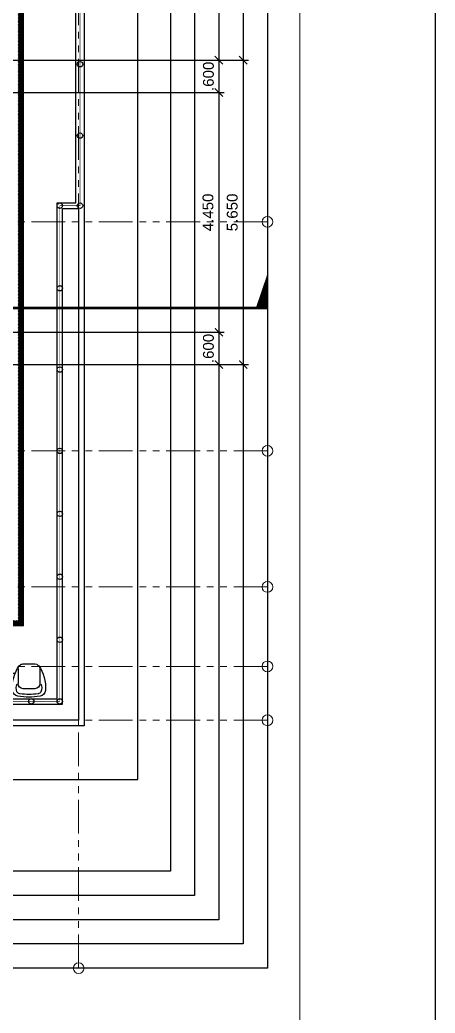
# Model space of a CAD drawing. Header units: metres. Extents: x -12400 to 1, y 0 to 106422.
# Drawn here: x -11950.8 to -11943.1, y 106383.14 to 106401.57 of the extents above; entities that cross this region are included whole.
import ezdxf

# ---------------------------------------------------------------- set-up
doc = ezdxf.new("R2010")
doc.units = ezdxf.units.M
doc.header["$PDMODE"] = 35
for name, pattern in [('CENTER', [2, 1.25, -0.25, 0.25, -0.25]), ('HIDDEN2', [4.762499999999999, 3.175, -1.5875]), ('PHANTOM2', [1.25, 0.625, -0.125, 0.125, -0.125, 0.125, -0.125])]:
    doc.linetypes.add(name, pattern=pattern)
for name, color, linetype, lineweight in [('0.1', 1, 'Continuous', 9), ('A-DIM-100', 8, 'Continuous', 0), ('DIM 001', 251, 'Continuous', 13), ('TBLOCK-BORDER-OUTSIDE', 240, 'Continuous', 0), ('W', 140, 'Continuous', 80)]:
    doc.layers.add(name, color=color, linetype=linetype, lineweight=lineweight)
for name, color, linetype in [('A_ELEV_TARGET', 1, 'Continuous'), ('AR-HIDDEN LINES', 8, 'HIDDEN2'), ('NOITHAT', 21, 'Continuous')]:
    doc.layers.add(name, color=color, linetype=linetype)
doc.layers.add('GUIDELINES', color=206, linetype='Continuous', plot=False)
doc.styles.add('DIMTXT-100', font='arial.ttf')
doc.styles.add('swis721', font='swiss.ttf')
doc.dimstyles.new('D-100', dxfattribs={"dimtxt": 0.2, "dimasz": 0.15, "dimexe": 0.1, "dimexo": 0.1, "dimgap": 0.1, "dimtad": 1, "dimdec": 3, "dimzin": 4, "dimdsep": 46, "dimtxsty": 'DIMTXT-100', "dimblk": 'ARCHTICK', "dimcen": 0.2, "dimdle": 0.1, "dimclrd": 8, "dimclre": 8, "dimclrt": 2, "dimadec": 0, "dimazin": 1, "dimtfac": 1, "dimtdec": 3, "dimtofl": 0, "dimtmove": 2, "dimatfit": 3, "dimfxl": 1, "dimarcsym": 0})
doc.dimstyles.new('DIM 200', dxfattribs={"dimtxt": 200, "dimasz": 1, "dimexe": 0, "dimexo": 40, "dimgap": 50, "dimtad": 1, "dimtoh": 1, "dimdec": 0, "dimlfac": 2, "dimtxsty": 'swis721', "dimblk": 'CIR', "dimcen": 0, "dimclrd": 155, "dimclre": 155, "dimclrt": 4, "dimadec": 0, "dimazin": 0, "dimtfac": 1, "dimtdec": 0, "dimtix": 1, "dimtmove": 1, "dimatfit": 3, "dimldrblk": 'CIR', "dimfxl": 0, "dimarcsym": 0})

# ---------------------------------------------------------------- blocks, each defined once
blk = doc.blocks.new('CIR')
at = {"color": 4}
blk.add_circle((0, 0), 50, dxfattribs=at)
blk = doc.blocks.new('A$C0D18438D')
at = {"layer": 'AR-HIDDEN LINES', "linetype": 'Continuous'}
for p, q in [((612.7612741548655, 368.9116784949874), (687.1157174880391, 368.9116784949983)), ((1298.470864600618, 368.9116784949983), (1372.825307933792, 368.9116784950093)), ((1984.180455046393, 368.9116784950056), (2058.534898379563, 368.9116784950165)), ((2664.663364473272, 368.9116784949983), (2744.244488825527, 368.9116784950093)), ((107.0837005985741, 89.99999637887231), (107.0837005985813, 360.967539209465)), ((507.0837005985777, 89.99999637887959), (507.0837005985632, 360.967539209465)), ((792.7932910443451, 89.99999637887959), (792.7932910443342, 360.9675392094723)), ((1192.793291044349, 89.99999637888686), (1192.793291044341, 360.9675392094759)), ((1478.502881490102, 89.9999963788905), (1478.502881490087, 360.9675392094796)), ((1878.502881490094, 89.99999637888686), (1878.502881490091, 360.9675392094869)), ((2164.212471935854, 89.99999637890141), (2164.21247193584, 360.9675392094905)), ((2564.212471935847, 89.99999637889414), (2564.212471935847, 360.9675392094941)), ((2849.922062381567, 89.99999637887231), (2849.922062381585, 360.9675392094687)), ((3249.922062381564, 89.99999637886503), (3249.922062381578, 360.9675392094432)), ((562.0695348775917, 168.9116784949947), (737.8074567653312, 168.9116784949947)), ((1247.779125323344, 168.911678495002), (1423.517047211084, 168.9116784950056)), ((1933.488715769097, 168.9116784950129), (2109.226637656837, 168.9116784950165)), ((2613.971625195976, 168.9116784950056), (2794.936228102815, 168.911678495002)), ((417.0837005985813, -3.621124051278457e-06), (197.0837005985741, -3.621124051278457e-06)), ((882.7932910443487, -3.621116775320843e-06), (1102.793291044341, -3.621124051278457e-06)), ((1788.502881490094, -3.621113137342036e-06), (1568.502881490102, -3.621105861384422e-06)), ((2254.212471935854, -3.621098585426807e-06), (2474.212471935847, -3.621105861384422e-06)), ((2939.922062381556, -3.621138603193685e-06), (3159.922062381564, -3.621134965214878e-06))]:
    blk.add_line(p, q, dxfattribs=at)
for centre, radius, start, end in [((119.5505167129086, 481.4493086506918), 120, 98.482619865771, 175.039204697193), ((147.4307232721076, 485.2924278778955), 70, 97.21421954530334, 154.6148518111434), ((307.0837005985741, -775.9736012727371), 1391.330432837436, 81.51738013402283, 98.482619865771), ((307.0837005985741, -775.9736012727371), 1341.330432837436, 82.78578045448988, 97.21421954530334), ((466.7366779250042, 485.2924278778955), 70, 25.38514818913428, 82.78578045448988), ((494.6168844842396, 481.4493086506955), 120, 4.960795302599363, 81.51738013402283), ((805.2601071586396, 481.4493086507064), 120, 98.482619865771, 175.039204697193), ((833.1403137178786, 485.2924278778992), 70, 97.21421954530334, 154.6148518111434), ((992.7932910443415, -775.9736012727335), 1391.330432837436, 81.51738013402283, 98.482619865771), ((992.7932910443415, -775.9736012727335), 1341.330432837436, 82.78578045448988, 97.21421954530334), ((1152.446268370775, 485.2924278779028), 70, 25.38514818913428, 82.78578045448988), ((1180.326474930003, 481.44930865071), 120, 4.960795302599363, 81.51738013402283), ((1490.969697604414, 481.44930865071), 120, 98.482619865771, 175.039204697193), ((1518.849904163646, 485.2924278779028), 70, 97.21421954530334, 154.6148518111434), ((1678.502881490102, -775.973601272719), 1391.330432837436, 81.51738013402283, 98.482619865771), ((1678.502881490102, -775.973601272719), 1341.330432837436, 82.78578045448988, 97.21421954530334), ((1838.155858816535, 485.2924278779174), 70, 25.38514818913428, 82.78578045448988), ((1866.036065375745, 481.4493086507136), 120, 4.960795302599363, 81.51738013402283), ((2176.679288050185, 481.4493086507173), 120, 98.482619865771, 175.039204697193), ((2204.559494609381, 485.2924278779137), 70, 97.21421954530334, 154.6148518111434), ((2364.212471935847, -775.9736012727153), 1391.330432837436, 81.51738013402283, 98.482619865771), ((2364.212471935847, -775.9736012727153), 1341.330432837436, 82.78578045448988, 97.21421954530334), ((2523.865449262281, 485.292427877921), 70, 25.38514818913428, 82.78578045448988), ((2551.745655821509, 481.4493086507282), 120, 4.960795302599363, 81.51738013402283), ((2862.388878495927, 481.4493086506918), 120, 98.482619865771, 175.039204697193), ((2890.269085055137, 485.2924278779028), 70, 97.21421954530334, 154.6148518111434), ((3049.922062381531, -775.9736012727371), 1391.330432837436, 81.51738013402283, 98.482619865771), ((3049.922062381531, -775.9736012727371), 1341.330432837436, 82.78578045448988, 97.21421954530334), ((3209.575039708026, 485.2924278778773), 70, 25.38514818913428, 82.78578045448988), ((3237.455246267265, 481.4493086506773), 120, 4.960795302599363, 81.51738013402283), ((695.1095981692924, 438.3127248881865), 697.1664156384337, 175.5977297233679, 215.8637338349652), ((254.8425075129671, 447.1328982290579), 183.764567270592, 158.2254021633016, 205.3437752873169), ((207.0837005985522, 360.9675392094505), 100, 95.02653217703043, 179.9999999997916), ((307.0837005985741, -775.9736012727371), 1241.330432837436, 84.97346782296955, 95.02653217703043), ((407.0837005985595, 360.9675392094468), 100, 359.9999999997916, 84.97346782296955), ((-80.94219697215158, 438.3127248881719), 697.1664156384337, 324.1362661650348, 4.402270277063763), ((359.3248936841701, 447.1328982290579), 183.764567270592, 334.6562247124055, 21.77459783650486), ((1380.819188615042, 438.3127248881901), 697.1664156384337, 175.5977297233679, 215.8637338349652), ((940.5520979587018, 447.1328982290652), 183.764567270592, 158.2254021633016, 205.3437752873169), ((892.7932910443233, 360.9675392094578), 100, 95.02653217703043, 179.9999999997916), ((992.7932910443415, -775.9736012727335), 1241.330432837436, 84.97346782296955, 95.02653217703043), ((1092.793291044334, 360.9675392094541), 100, 359.9999999997916, 84.97346782296955), ((604.7673934736158, 438.3127248881792), 697.1664156384337, 324.1362661650348, 4.402270277063763), ((1045.034484129941, 447.1328982290652), 183.764567270592, 334.6562247124055, 21.77459783650486), ((2066.528779060798, 438.312724888201), 697.1664156384337, 175.5977297233679, 215.8637338349652), ((1626.261688404473, 447.1328982290725), 183.764567270592, 158.2254021633016, 205.3437752873169), ((1578.502881490094, 360.9675392094614), 100, 95.02653217703043, 179.9999999997916), ((1678.502881490102, -775.973601272719), 1241.330432837436, 84.97346782296955, 95.02653217703043), ((1778.502881490091, 360.9675392094723), 100, 359.9999999997916, 84.97346782296955), ((1290.476983919354, 438.3127248881901), 697.1664156384337, 324.1362661650348, 4.402270277063763), ((1730.744074575676, 447.1328982290761), 183.764567270592, 334.6562247124055, 21.77459783650486), ((2752.238369506569, 438.3127248882083), 697.1664156384337, 175.5977297233679, 215.8637338349652), ((2311.971278850244, 447.1328982290797), 183.764567270592, 158.2254021633016, 205.3437752873169), ((2264.212471935829, 360.9675392094759), 100, 95.02653217703043, 179.9999999997916), ((2364.212471935847, -775.9736012727153), 1241.330432837436, 84.97346782296955, 95.02653217703043), ((2464.212471935829, 360.9675392094832), 100, 359.9999999997916, 84.97346782296955), ((1976.186574365121, 438.3127248881938), 697.1664156384337, 324.1362661650348, 4.402270277063763), ((2416.453665021447, 447.1328982290834), 183.764567270592, 334.6562247124055, 21.77459783650486), ((3437.947959952318, 438.3127248881501), 697.1664156384337, 175.5977297233679, 215.8637338349652), ((2997.680869295986, 447.1328982290579), 183.764567270592, 158.2254021633016, 205.3437752873169), ((2949.922062381582, 360.9675392094396), 100, 95.02653217703043, 179.9999999997916), ((3049.922062381531, -775.9736012727371), 1241.330432837436, 84.97346782296955, 95.02653217703043), ((3149.922062381571, 360.9675392094432), 100, 359.9999999997916, 84.97346782296955), ((2661.896164810874, 438.3127248881829), 697.1664156384337, 324.1362661650348, 4.402270277063763), ((3102.163255467196, 447.132898229047), 183.764567270592, 334.6562247124055, 21.77459783650486), ((197.0837005985595, 89.99999637885412), 90, 179.9999999997916, 270.0000000002084), ((417.0837005985668, 89.99999637885412), 90, 270.0000000002084, 359.9999999997916), ((882.7932910443342, 89.99999637885776), 90, 179.9999999997916, 270.0000000002084), ((1102.793291044327, 89.99999637886867), 90, 270.0000000002084, 359.9999999997916), ((1568.502881490094, 89.99999637887595), 90, 179.9999999997916, 270.0000000002084), ((1788.502881490098, 89.99999637887595), 90, 270.0000000002084, 359.9999999997916), ((2254.21247193584, 89.99999637887595), 90, 179.9999999997916, 270.0000000002084), ((2474.212471935833, 89.99999637888686), 90, 270.0000000002084, 359.9999999997916), ((2939.922062381556, 89.99999637885048), 90, 179.9999999997916, 270.0000000002084), ((3159.922062381571, 89.9999963788432), 90, 270.0000000002084, 359.9999999997916)]:
    blk.add_arc(centre, radius, start, end, dxfattribs=at)
blk = doc.blocks.new('FP_ROOFPLAN')
at = {"layer": 'AR-HIDDEN LINES'}
h = blk.add_hatch(dxfattribs=at)
h.set_pattern_fill('ANSI31', color=155, scale=0.15)
h.set_pattern_definition([(45, (-1778.118195197185, 422.8638645163301), (-0.01325825214724777, 0.01325825214724777), [])])
h.paths.add_polyline_path([(25.97748595194389, 17.74999999998545), (17.37748595201629, 17.74999999998545), (17.37748595209268, 2.949999999982538), (25.97748595202211, 2.949999999982538)], flags=16)
h.paths.add_polyline_path([(26.07748595194425, 17.84999999997672), (17.2774859520141, 17.84999999997672), (17.27748595209414, 2.849999999976717), (26.07748595202247, 2.849999999976717)])
at = {"color": 8}
blk.add_lwpolyline([(10.20000000000073, 20.69999999998254), (0, 20.69999999998254), (0, 0), (11.20000000000073, 0), (11.20000000000073, 1), (16.99999999999636, 1), (16.99999999999636, 0), (28.19999999999891, 0), (28.19999999999891, 20.69999999998254), (18.00000000001819, 20.69999999998254)], dxfattribs=at)
at = {"color": 155, "linetype": 'HIDDEN2', "ltscale": 0.05}
blk.add_lwpolyline([(18.40000000001783, 19.62500000005821, 0.01, 0.01, 0), (27.12499999998181, 19.62500000005821, 0.01, 0.01, 0), (27.12499999998181, 10.65000000005239, 0.01, 0.01, 0), (26.75000000001637, 10.65000000005239, 0.01, 0.01, 0), (26.75000000001819, 1.450000000055297, 0.01, 0.01, 0), (18.07500000000073, 1.44999999992433, 0.01, 0.01, 0), (18.07500000000073, 2.100000000122236, 0.01, 0.01, 0), (17.19999999999345, 2.100000000122236, 0, 0, 0)], format="xyseb", dxfattribs=at)
at = {"color": 1}
blk.add_lwpolyline([(18.40000000001783, 19.69999999998254), (27.19999999999891, 19.69999999998254), (27.19999999999891, 1), (18.00000000088039, 1), (18.00000000088039, 2.000000000087311), (17.20000000087384, 2.000000000087311)], dxfattribs=at)
at = {"color": 155}
for points in [[(27.19999999999891, 19.69999999998254), (27.19999999999891, 1), (18, 1)], [(17.20000000087384, 2.150000000081491), (18.15000000087457, 2.150000000081491), (18.15000000088185, 1.499999999985448), (26.70000000000073, 1.499999999985448), (26.69999999999891, 10.69999999998254), (27.05000000000473, 10.69999999998254), (27.05000000000473, 14.24999999998545), (26.69999999999891, 14.24999999998545), (26.69999999999891, 14.94999999998254), (27.05000000000473, 14.94999999998254), (27.05000000000473, 18.99999999998545)]]:
    blk.add_lwpolyline(points, dxfattribs=at)
blk.add_lwpolyline([(27.09999999999854, 1.100000000107684), (18.10000000000036, 1.100000000107684), (18.10000000000036, 1.400000000081491), (26.80000000000109, 1.399999999979627), (26.80000000000109, 10.59999999997672), (27.09999999999854, 10.59999999997672)], close=True, dxfattribs=at)
for centre in [(27.12499999997999, 13.27500000002328), (27.12499999998181, 11.95000000004075), (26.75000000001637, 10.65000000005239), (27.12499999998181, 10.65000000005239), (26.75000000001637, 9.11666666669771), (26.75000000001637, 7.608333333322662), (26.75000000000182, 6.100000000005821), (26.75000000003456, 4.931249999994179), (26.75000000005275, 3.762500000011642), (26.75000000006912, 2.593750000029104), (26.21999999998479, 1.450000000026193), (26.75000000001819, 1.450000000055297)]:
    blk.add_circle(centre, 0.05, dxfattribs=at)
at = {"layer": '0.1', "color": 155}
blk.add_lwpolyline([(26.07748595194425, 17.84999999997672), (17.2774859520141, 17.84999999997672), (17.27748595209414, 2.849999999976717), (26.07748595202247, 2.849999999976717)], close=True, dxfattribs=at)
at = {"layer": 'NOITHAT', "color": 155, "linetype": 'Continuous', "xscale": -0.001, "yscale": 0.001, "zscale": 0.001, "rotation": 180}
blk.add_blockref('A$C0D18438D', (23.12870347454373, 2.146048177877674), dxfattribs=at)
blk = doc.blocks.new('_ArchTick')
at = {"color": 0, "linetype": 'ByBlock', "const_width": 0.15}
blk.add_lwpolyline([(-0.5, -0.5), (0.5, 0.5)], dxfattribs=at)
blk = doc.blocks.new('*D569')
at = {"layer": 'DEFPOINTS', "color": 0, "transparency": 16777216}
for p in [(-11959.31296792572, 106400.8202236537), (-11959.31296792572, 106395.1702236537), (-11946.66296792572, 106395.1702236537)]:
    blk.add_point(p, dxfattribs=at)
at = {"layer": 'DIM 001', "color": 8, "lineweight": -2, "transparency": 16777216}
for p, q in [((-11959.21296792572, 106400.8202236537), (-11946.56296792572, 106400.8202236537)), ((-11946.66296792572, 106400.9202236537), (-11946.66296792572, 106395.0702236537)), ((-11959.21296792572, 106395.1702236537), (-11946.56296792572, 106395.1702236537))]:
    blk.add_line(p, q, dxfattribs=at)
at = {"layer": 'DIM 001', "color": 8, "lineweight": -2, "transparency": 16777216, "xscale": 0.15, "yscale": 0.15, "zscale": 0.15}
for p, rotation in [((-11946.66296792572, 106400.8202236537), 90), ((-11946.66296792572, 106395.1702236537), 270)]:
    blk.add_blockref('_ArchTick', p, dxfattribs=dict(at, rotation=rotation))
at = {"layer": 'DIM 001', "color": 2, "transparency": 16777216, "insert": (-11946.86508252323, 106397.9952236537), "char_height": 0.2, "attachment_point": 5, "rotation": 90, "style": 'DIMTXT-100'}
blk.add_mtext('5.650', dxfattribs=at)
blk = doc.blocks.new('*D570')
at = {"layer": 'DEFPOINTS', "color": 0, "transparency": 16777216}
for p in [(-11959.31296792572, 106400.8202236537), (-11959.91296792572, 106400.2202236536), (-11947.11296792573, 106400.2202236536)]:
    blk.add_point(p, dxfattribs=at)
at = {"layer": 'DIM 001', "color": 8, "lineweight": -2, "transparency": 16777216}
for p, q in [((-11959.21296792572, 106400.8202236537), (-11947.01296792573, 106400.8202236537)), ((-11947.11296792573, 106400.9202236537), (-11947.11296792573, 106400.1202236536)), ((-11959.81296792572, 106400.2202236536), (-11947.01296792573, 106400.2202236536))]:
    blk.add_line(p, q, dxfattribs=at)
at = {"layer": 'DIM 001', "color": 8, "lineweight": -2, "transparency": 16777216, "xscale": 0.15, "yscale": 0.15, "zscale": 0.15}
for p, rotation in [((-11947.11296792573, 106400.8202236537), 90), ((-11947.11296792573, 106400.2202236536), 270)]:
    blk.add_blockref('_ArchTick', p, dxfattribs=dict(at, rotation=rotation))
at = {"layer": 'DIM 001', "color": 2, "transparency": 16777216, "insert": (-11947.30662413305, 106400.5202236536), "char_height": 0.2, "attachment_point": 5, "rotation": 90, "style": 'DIMTXT-100'}
blk.add_mtext('.600', dxfattribs=at)
blk = doc.blocks.new('*D571')
at = {"layer": 'DEFPOINTS', "color": 0, "transparency": 16777216}
for p in [(-11959.91296792572, 106400.2202236536), (-11959.91296792572, 106395.7702236537), (-11947.11296792573, 106395.7702236537)]:
    blk.add_point(p, dxfattribs=at)
at = {"layer": 'DIM 001', "color": 8, "lineweight": -2, "transparency": 16777216}
for p, q in [((-11947.11296792573, 106400.3202236536), (-11947.11296792573, 106395.6702236537)), ((-11959.81296792572, 106400.2202236536), (-11947.01296792573, 106400.2202236536)), ((-11959.81296792572, 106395.7702236537), (-11947.01296792573, 106395.7702236537))]:
    blk.add_line(p, q, dxfattribs=at)
at = {"layer": 'DIM 001', "color": 8, "lineweight": -2, "transparency": 16777216, "xscale": 0.15, "yscale": 0.15, "zscale": 0.15}
for p, rotation in [((-11947.11296792573, 106400.2202236536), 90), ((-11947.11296792573, 106395.7702236537), 270)]:
    blk.add_blockref('_ArchTick', p, dxfattribs=dict(at, rotation=rotation))
at = {"layer": 'DIM 001', "color": 2, "transparency": 16777216, "insert": (-11947.31508252324, 106397.9952236537), "char_height": 0.2, "attachment_point": 5, "rotation": 90, "style": 'DIMTXT-100'}
blk.add_mtext('4.450', dxfattribs=at)
blk = doc.blocks.new('*D572')
at = {"layer": 'DEFPOINTS', "color": 0, "transparency": 16777216}
for p in [(-11959.91296792572, 106395.7702236537), (-11959.31296792572, 106395.1702236537), (-11947.11296792574, 106395.1702236537)]:
    blk.add_point(p, dxfattribs=at)
at = {"layer": 'DIM 001', "color": 8, "lineweight": -2, "transparency": 16777216}
for p, q in [((-11947.11296792574, 106395.8702236538), (-11947.11296792574, 106395.0702236537)), ((-11959.81296792572, 106395.7702236537), (-11947.01296792574, 106395.7702236537)), ((-11959.21296792572, 106395.1702236537), (-11947.01296792574, 106395.1702236537))]:
    blk.add_line(p, q, dxfattribs=at)
at = {"layer": 'DIM 001', "color": 8, "lineweight": -2, "transparency": 16777216, "xscale": 0.15, "yscale": 0.15, "zscale": 0.15}
for p, rotation in [((-11947.11296792574, 106395.7702236537), 90), ((-11947.11296792574, 106395.1702236537), 270)]:
    blk.add_blockref('_ArchTick', p, dxfattribs=dict(at, rotation=rotation))
at = {"layer": 'DIM 001', "color": 2, "transparency": 16777216, "insert": (-11947.30662413307, 106395.4702236537), "char_height": 0.2, "attachment_point": 5, "rotation": 90, "style": 'DIMTXT-100'}
blk.add_mtext('.600', dxfattribs=at)
blk = doc.blocks.new('SEC_ARROW_040615')
h = blk.add_hatch()
h.set_pattern_fill('ANSI31', color=256)
h.set_pattern_definition([(45, (0, 0), (-0.08838834764831843, 0.08838834764831845), [])])
h.paths.add_polyline_path([(363221.9866550583, 227448.5032364384), (362921.9866550583, 227548.5032364384), (362921.9866550583, 227448.5032364384)])
blk.add_lwpolyline([(362921.9866550583, 227448.5032364384), (363221.9866550583, 227448.5032364384), (362921.9866550583, 227548.5032364384), (362921.9866550583, 227448.5032364384)])
blk = doc.blocks.new('A$Ceba0e023')
at = {"layer": 'DEFPOINTS'}
blk.add_line((76.19999999988067, 50.93368421075866), (76.19999999988067, 0), dxfattribs=at)
at = {"layer": 'TBLOCK-BORDER-OUTSIDE'}
blk.add_line((73.69342105266787, 48.42710526427254), (73.69342105266787, 2.506578947941307), dxfattribs=at)
blk.add_lwpolyline([(73.69342105253327, 2.506578948481547), (4.010526315688367, 2.506578948481547), (4.010526315688367, 48.42710526427254), (73.69342105253327, 48.42710526427254)], close=True, dxfattribs=at)
blk = doc.blocks.new('GRID1')
at = {"color": 6, "linetype": 'PHANTOM2'}
for points in [[(-12134.25441529414, 106384.7702236537), (-12134.25441529414, 106412.5702236537)], [(-12130.75441529413, 106398.6202236537), (-12163.75441529414, 106398.6202236537)], [(-12130.75441529413, 106394.3702236537), (-12163.75441529414, 106394.3702236537)], [(-12130.75441529413, 106391.8452236537), (-12163.75441529414, 106391.8452236537)], [(-12130.7544152941, 106390.3702236538), (-12163.75441529411, 106390.3702236538)], [(-12130.75441529413, 106389.3702236537), (-12163.75441529414, 106389.3702236537)]]:
    blk.add_leader(points, dimstyle='DIM 200', override={"dimasz": 0.002, "dimgap": 60, "dimtad": 0}, dxfattribs=at)

msp = doc.modelspace()

# ---------------------------------------------------------------- linework, layer by layer
at = {"layer": 'GUIDELINES'}
for points in [[(-11979.21296792571, 106411.7702236537), (-11946.21296792571, 106411.7702236537), (-11946.21296792571, 106383.9702236537), (-11979.21296792571, 106383.9702236537)], [(-11978.76296792571, 106411.3202236537), (-11946.66296792571, 106411.3202236537), (-11946.66296792571, 106384.4202236537), (-11978.76296792571, 106384.4202236537)], [(-11978.31296792571, 106410.8702236537), (-11947.11296792571, 106410.8702236537), (-11947.11296792571, 106384.8702236537), (-11978.31296792571, 106384.8702236537)], [(-11977.86296792571, 106410.4202236537), (-11947.56296792571, 106410.4202236537), (-11947.56296792571, 106385.3202236537), (-11977.86296792571, 106385.3202236537)], [(-11977.86296792571, 106410.4202236537), (-11947.56296792571, 106410.4202236537), (-11947.56296792571, 106385.3202236537), (-11977.86296792571, 106385.3202236537)], [(-11977.41296792571, 106409.9702236537), (-11948.01296792571, 106409.9702236537), (-11948.01296792571, 106385.7702236537), (-11977.41296792571, 106385.7702236537)]]:
    msp.add_lwpolyline(points, close=True, dxfattribs=at)
at = {"layer": 'W', "linetype": 'CENTER', "ltscale": 1.2, "const_width": 0.05}
msp.add_lwpolyline([(-12014.95441529439, 106396.2235543709), (-11946.21296792596, 106396.2235543709), (-11946.21296792596, 106396.2235543709), (-11946.21296792596, 106396.2235543709)], dxfattribs=at)

# ---------------------------------------------------------------- block references
at = {"xscale": 0.999738737056323, "yscale": 0.999738737056323, "zscale": 0.999738737056323}
msp.add_blockref('A$Ceba0e023', (-12019.28461749195, 106364.5448210676), dxfattribs=at)
msp.add_blockref('FP_ROOFPLAN', (-11976.81296792571, 106387.4702236537))
at = {"layer": 'A-DIM-100'}
msp.add_blockref('GRID1', (184.5414473684268, -0.8000000000029104), dxfattribs=at)
at = {"layer": 'A_ELEV_TARGET', "xscale": 0.002000000000000002, "yscale": 0.002000000000000002, "zscale": 0.002000000000000002, "rotation": 90}
msp.add_blockref('SEC_ARROW_040615', (-11491.31596145307, 105670.3795810608), dxfattribs=at)

# ---------------------------------------------------------------- dimensions: what is measured, and where the dimension line sits
at = {"layer": 'DIM 001'}
for base, p1, p2, picture, middle in [((-11947.11296792573, 106400.2202236536), (-11959.31296792571, 106400.8202236536), (-11959.91296792572, 106400.2202236536), '*D570', (-11947.30662413305, 106400.5202236536)), ((-11947.11296792574, 106395.1702236537), (-11959.91296792572, 106395.7702236537), (-11959.31296792571, 106395.1702236537), '*D572', (-11947.30662413307, 106395.4702236537))]:
    dim = msp.add_linear_dim(base=base, p1=p1, p2=p2, angle=90, dimstyle='D-100', dxfattribs=at)
    dim.commit()
    dim.dimension.update_dxf_attribs({"geometry": picture, "text_midpoint": middle, "dimtype": 160})
for base, p1, p2, picture, middle in [((-11946.66296792572, 106395.1702236537), (-11959.31296792571, 106400.8202236536), (-11959.31296792571, 106395.1702236537), '*D569', (-11946.86508252323, 106397.9952236537)), ((-11947.11296792573, 106395.7702236537), (-11959.91296792572, 106400.2202236536), (-11959.91296792572, 106395.7702236537), '*D571', (-11947.31508252324, 106397.9952236537))]:
    dim = msp.add_linear_dim(base=base, p1=p1, p2=p2, angle=90, dimstyle='D-100', dxfattribs=at)
    dim.commit()
    dim.dimension.update_dxf_attribs({"geometry": picture, "text_midpoint": middle})

doc.saveas('drawing.dxf')
